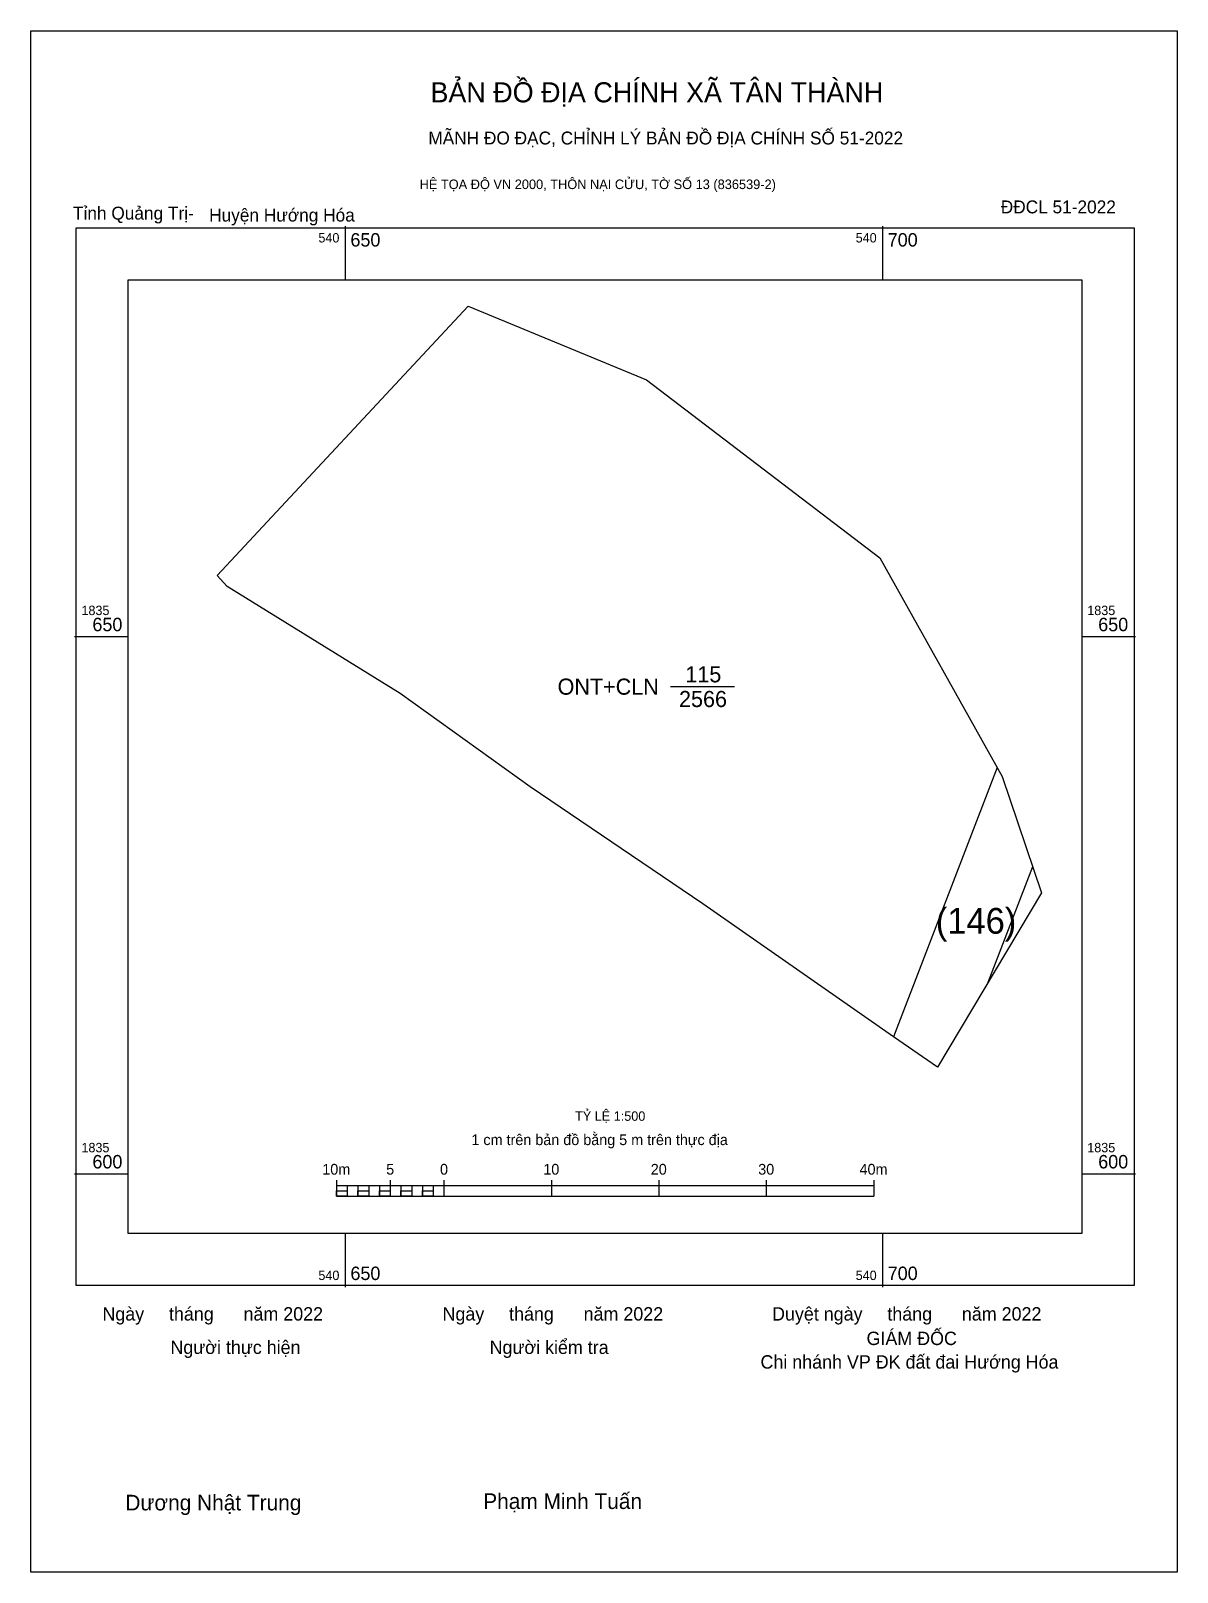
# Model space of a CAD drawing. Extents: x 540621 to 540727, y 1835563 to 1835706.
import ezdxf

# ---------------------------------------------------------------- set-up
doc = ezdxf.new("R2010")
doc.units = 0
for name, color, linetype in [('Level 10', 7, 'Continuous'), ('Level 13', 7, 'Continuous'), ('Level 15', 7, 'Continuous'), ('Level 27', 7, 'Continuous'), ('Level 59', 7, 'Continuous'), ('Level 6', 7, 'Continuous'), ('Level 62', 7, 'Continuous'), ('Level 63', 7, 'Continuous'), ('Level 9', 7, 'Continuous')]:
    doc.layers.add(name, color=color, linetype=linetype)

msp = doc.modelspace()

# ---------------------------------------------------------------- linework, layer by layer
at = {"layer": 'Level 10'}
msp.add_line((540680.28, 1835645.34), (540686.23, 1835645.34), dxfattribs=at)
msp.add_lwpolyline([(540638.09, 1835655.67), (540661.45, 1835680.76), (540678.04, 1835673.91), (540699.77, 1835657.32), (540711.14, 1835636.98), (540714.8, 1835626.15), (540705.13, 1835609.91), (540701.03, 1835612.76), (540683.29, 1835625.11), (540667.23, 1835636.01), (540655.14, 1835644.69), (540639.03, 1835654.66)], close=True, dxfattribs=at)
at = {"layer": 'Level 15'}
msp.add_lwpolyline([(540620.76, 1835706.38), (540727.44, 1835706.38), (540727.44, 1835562.92), (540620.76, 1835562.92)], close=True, dxfattribs=at)
at = {"layer": 'Level 27'}
for p, q in [((540714.8, 1835626.15), (540714.8, 1835626.15)), ((540705.13, 1835609.91), (540705.13, 1835609.91))]:
    msp.add_line(p, q, dxfattribs=at)
at = {"layer": 'Level 59'}
for p, q in [((540710.68, 1835637.8), (540701.03, 1835612.76)), ((540713.98, 1835628.58), (540709.82, 1835617.79))]:
    msp.add_line(p, q, dxfattribs=at)
at = {"layer": 'Level 62'}
msp.add_lwpolyline([(540629.82, 1835683.21), (540718.57, 1835683.21), (540718.57, 1835594.45), (540629.82, 1835594.45)], close=True, dxfattribs=at)
at = {"layer": 'Level 63'}
for p, q in [((540650, 1835688.21), (540650, 1835683.21)), ((540700, 1835688.21), (540700, 1835683.21)), ((540624.82, 1835650), (540629.82, 1835650)), ((540718.57, 1835650), (540723.57, 1835650)), ((540624.82, 1835600), (540629.82, 1835600)), ((540649.2, 1835599.42), (540649.2, 1835597.92)), ((540649.2, 1835598.92), (540699.2, 1835598.92)), ((540650.2, 1835598.92), (540650.2, 1835597.92)), ((540651.2, 1835598.92), (540651.2, 1835597.92)), ((540652.2, 1835598.92), (540652.2, 1835597.92)), ((540653.2, 1835598.92), (540653.2, 1835597.92)), ((540654.2, 1835599.42), (540654.2, 1835597.92)), ((540654.2, 1835598.92), (540654.2, 1835597.92)), ((540655.2, 1835598.92), (540655.2, 1835597.92)), ((540656.2, 1835598.92), (540656.2, 1835597.92)), ((540657.2, 1835598.92), (540657.2, 1835597.92)), ((540658.2, 1835598.92), (540658.2, 1835597.92)), ((540659.2, 1835599.42), (540659.2, 1835597.92)), ((540659.2, 1835598.92), (540659.2, 1835597.92)), ((540669.2, 1835599.42), (540669.2, 1835597.92)), ((540679.2, 1835599.42), (540679.2, 1835597.92)), ((540689.2, 1835599.42), (540689.2, 1835597.92)), ((540699.2, 1835599.42), (540699.2, 1835597.92)), ((540718.57, 1835600), (540723.57, 1835600)), ((540649.2, 1835597.92), (540699.2, 1835597.92)), ((540650, 1835594.45), (540650, 1835589.45)), ((540700, 1835594.45), (540700, 1835589.45))]:
    msp.add_line(p, q, dxfattribs=at)
for points in [[(540624.97, 1835688.05), (540723.42, 1835688.05), (540723.42, 1835589.61), (540624.97, 1835589.61)], [(540649.2, 1835598.42), (540650.2, 1835598.42), (540650.2, 1835597.92), (540649.2, 1835597.92)], [(540649.2, 1835598.42), (540650.2, 1835598.42), (540650.2, 1835597.92), (540649.2, 1835597.92)], [(540651.2, 1835598.42), (540652.2, 1835598.42), (540652.2, 1835597.92), (540651.2, 1835597.92)], [(540653.2, 1835598.42), (540654.2, 1835598.42), (540654.2, 1835597.92), (540653.2, 1835597.92)], [(540655.2, 1835598.42), (540656.2, 1835598.42), (540656.2, 1835597.92), (540655.2, 1835597.92)], [(540657.2, 1835598.42), (540658.2, 1835598.42), (540658.2, 1835597.92), (540657.2, 1835597.92)]]:
    msp.add_lwpolyline(points, close=True, dxfattribs=at)

# ---------------------------------------------------------------- texts
at = {"layer": 'Level 13'}
for s, p in [('ONT+CLN', (540669.78, 1835644.59)), ('115', (540681.67, 1835645.74)), ('2566', (540681.08, 1835643.44))]:
    msp.add_text(s, height=1.5, dxfattribs=at).set_placement(p)
at = {"layer": 'Level 6'}
msp.add_text('TỶ LỆ 1:500', height=0.879, dxfattribs=at).set_placement((540671.41, 1835604.93))
at = {"layer": 'Level 63'}
for s, height, p in [('BẢN ĐỒ ĐỊA CHÍNH XÃ TÂN THÀNH', 1.8718, (540657.95, 1835699.72)), ('MÃNH ĐO ĐẠC, CHỈNH LÝ BẢN ĐỒ ĐỊA CHÍNH SỐ 51-2022', 1.2011, (540657.75, 1835695.8)), ('HỆ TỌA ĐỘ VN 2000, THÔN NẠI CỬU, TỜ SỐ 13 (836539-2)', 0.8891, (540656.94, 1835691.65)), ('540', 0.875, (540647.52, 1835686.68)), ('650', 1.25, (540650.5, 1835686.3)), ('540', 0.875, (540697.52, 1835686.68)), ('700', 1.25, (540700.5, 1835686.3)), ('1835', 0.875, (540625.47, 1835652)), ('650', 1.25, (540626.49, 1835650.5)), ('1835', 0.875, (540719.07, 1835652)), ('650', 1.25, (540720.09, 1835650.5)), ('D', 0.00501, (540655.14, 1835644.69)), ('1 cm trên bản đồ bằng 5 m trên thực địa', 1, (540661.76, 1835602.67)), ('1835', 0.875, (540625.47, 1835602)), ('600', 1.25, (540626.49, 1835600.5)), ('1835', 0.875, (540719.07, 1835602)), ('600', 1.25, (540720.09, 1835600.5)), ('10m', 1, (540647.88, 1835599.92)), ('5', 1, (540653.83, 1835599.92)), ('0', 1, (540658.84, 1835599.92)), ('10', 1, (540668.45, 1835599.92)), ('20', 1, (540678.45, 1835599.92)), ('30', 1, (540688.45, 1835599.92)), ('40m', 1, (540697.88, 1835599.92)), ('540', 0.875, (540647.52, 1835590.11)), ('650', 1.25, (540650.5, 1835590.11)), ('540', 0.875, (540697.52, 1835590.11)), ('700', 1.25, (540700.5, 1835590.11)), ('Ngày     tháng      năm 2022', 1.2442, (540627.42, 1835586.34)), ('Ngày     tháng      năm 2022', 1.2442, (540659.07, 1835586.34)), ('Duyệt ngày     tháng      năm 2022', 1.2442, (540689.74, 1835586.34)), ('Người thực hiện', 1.2442, (540633.75, 1835583.23)), ('Người kiểm tra', 1.2442, (540663.45, 1835583.23)), ('GIÁM ĐỐC', 1.244, (540698.53, 1835584.06)), ('Chi nhánh VP ĐK đất đai Hướng Hóa', 1.2442, (540688.66, 1835581.87)), ('Dương Nhật Trung', 1.4512, (540629.56, 1835568.67)), ('Phạm Minh Tuấn', 1.4512, (540662.86, 1835568.8))]:
    msp.add_text(s, height=height, dxfattribs=at).set_placement(p)
at = {"layer": 'Level 9'}
for s, height, p in [('ĐĐCL 51-2022', 1.2011, (540711.02, 1835689.39)), ('Tỉnh Quảng Trị-', 1.2011, (540624.68, 1835688.81)), ('Huyện Hướng Hóa', 1.2011, (540637.35, 1835688.63)), ('(146)', 2.402, (540704.97, 1835622.34))]:
    msp.add_text(s, height=height, dxfattribs=at).set_placement(p)

doc.saveas('drawing.dxf')
